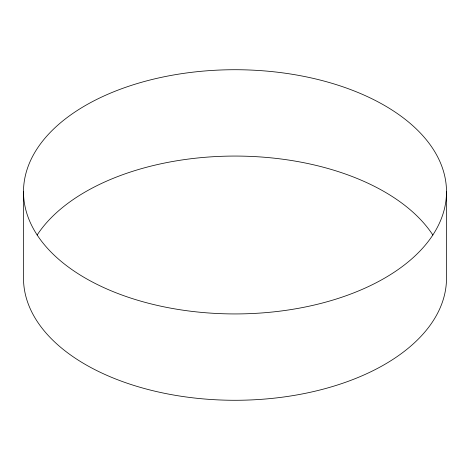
<?xml version="1.0" encoding="UTF-8"?>
<svg xmlns="http://www.w3.org/2000/svg" width="470" height="470" viewBox="0 0 470 470"><rect width="100%" height="100%" fill="white"/><g stroke="black" fill="none" stroke-linecap="round" stroke-linejoin="round"><path stroke-width="0.7" d="M446.5 191.825A211.5 122.106 0 0 1 129.25 297.575A211.5 122.106 0 0 1 129.25 86.081A211.5 122.106 0 0 1 446.5 191.825L446.5 278.175A211.5 122.106 0 0 1 235 400.281A211.5 122.106 0 0 1 23.5 278.175L23.5 191.825M37.142 235.029A211.5 122.106 0 0 1 235 156.064A211.5 122.106 0 0 1 432.858 235.029"/></g></svg>
